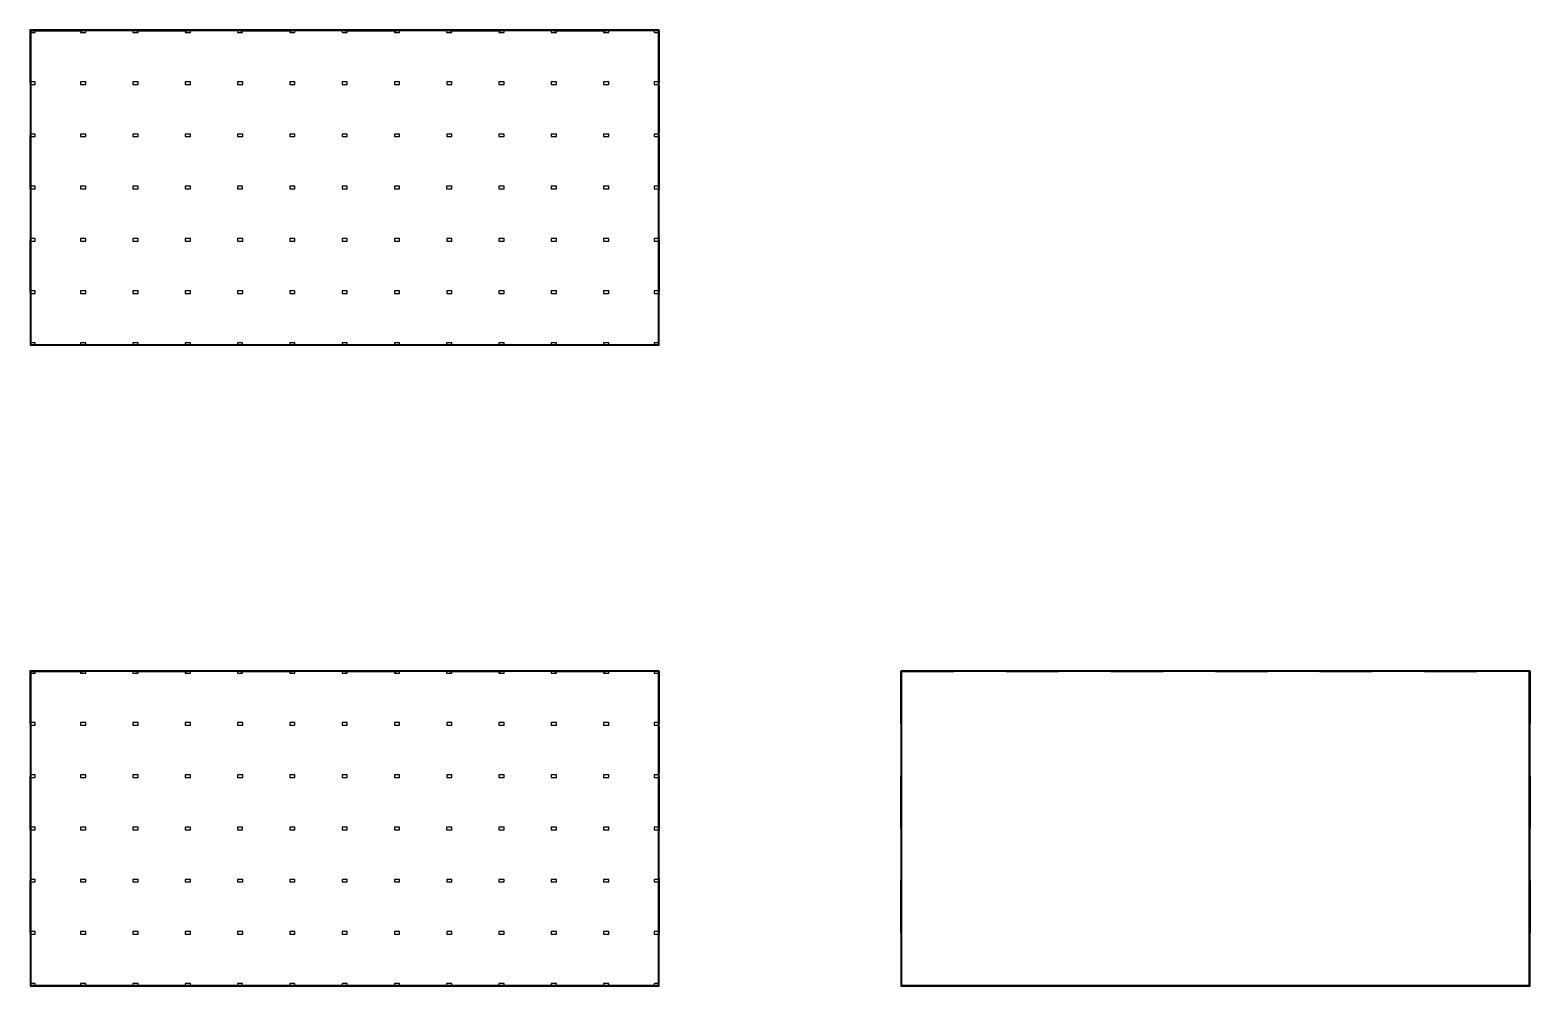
# Model space of a CAD drawing. Header units: millimetres. Extents: x 332 to 5606, y 276 to 1426.
# Drawn here: x 1751.8 to 2038.6, y 1009.8 to 1192.6 of the extents above; entities that cross this region are included whole.
import ezdxf

# ---------------------------------------------------------------- set-up
doc = ezdxf.new("R2010")
doc.units = ezdxf.units.MM

msp = doc.modelspace()

# ---------------------------------------------------------------- linework, layer by layer
for p, q in [((1752.8, 1192.635), (1751.8, 1192.635)), ((1751.8, 1192.635), (1751.8, 1192.135)), ((1751.8, 1192.135), (1752.8, 1192.135)), ((1872.107, 1192.635), (1751.807, 1192.635)), ((1751.807, 1192.635), (1751.807, 1132.335)), ((1751.807, 1182.485), (1751.807, 1192.485)), ((1751.807, 1192.485), (1751.957, 1192.485)), ((1751.957, 1191.935), (1751.807, 1191.935)), ((1751.807, 1191.935), (1751.882, 1191.935)), ((1751.957, 1191.935), (1751.807, 1191.935)), ((1751.882, 1191.935), (1751.882, 1182.935)), ((1751.957, 1192.485), (1751.957, 1192.635)), ((1871.957, 1192.485), (1751.957, 1192.485)), ((1751.957, 1192.485), (1751.957, 1132.485)), ((1751.957, 1192.485), (1761.957, 1192.485)), ((1751.957, 1192.135), (1751.957, 1191.935)), ((1752.8, 1192.135), (1752.8, 1192.635)), ((1762.457, 1192.635), (1761.457, 1192.635)), ((1761.457, 1192.635), (1761.457, 1192.135)), ((1761.457, 1192.135), (1762.457, 1192.135)), ((1761.957, 1192.485), (1761.957, 1192.635)), ((1761.957, 1192.635), (1771.957, 1192.635)), ((1762.457, 1192.135), (1762.457, 1192.635)), ((1772.457, 1192.635), (1771.457, 1192.635)), ((1771.457, 1192.635), (1771.457, 1192.135)), ((1771.457, 1192.135), (1772.457, 1192.135)), ((1771.957, 1192.635), (1771.957, 1192.485)), ((1771.957, 1192.485), (1781.957, 1192.485)), ((1772.457, 1192.135), (1772.457, 1192.635)), ((1782.457, 1192.635), (1781.457, 1192.635)), ((1781.457, 1192.635), (1781.457, 1192.135)), ((1781.457, 1192.135), (1782.457, 1192.135)), ((1781.957, 1192.485), (1781.957, 1192.635)), ((1781.957, 1192.635), (1791.957, 1192.635)), ((1782.457, 1192.135), (1782.457, 1192.635)), ((1792.457, 1192.635), (1791.457, 1192.635)), ((1791.457, 1192.635), (1791.457, 1192.135)), ((1791.457, 1192.135), (1792.457, 1192.135)), ((1791.957, 1192.635), (1791.957, 1192.485)), ((1791.957, 1192.485), (1801.957, 1192.485)), ((1792.457, 1192.135), (1792.457, 1192.635)), ((1802.457, 1192.635), (1801.457, 1192.635)), ((1801.457, 1192.635), (1801.457, 1192.135)), ((1801.457, 1192.135), (1802.457, 1192.135)), ((1801.957, 1192.485), (1801.957, 1192.635)), ((1801.957, 1192.635), (1811.957, 1192.635)), ((1802.457, 1192.135), (1802.457, 1192.635)), ((1812.457, 1192.635), (1811.457, 1192.635)), ((1811.457, 1192.635), (1811.457, 1192.135)), ((1811.457, 1192.135), (1812.457, 1192.135)), ((1811.957, 1192.635), (1811.957, 1192.485)), ((1811.957, 1192.485), (1821.957, 1192.485)), ((1812.457, 1192.135), (1812.457, 1192.635)), ((1822.457, 1192.635), (1821.457, 1192.635)), ((1821.457, 1192.635), (1821.457, 1192.135)), ((1821.457, 1192.135), (1822.457, 1192.135)), ((1821.957, 1192.485), (1821.957, 1192.635)), ((1821.957, 1192.635), (1831.957, 1192.635)), ((1822.457, 1192.135), (1822.457, 1192.635)), ((1832.457, 1192.635), (1831.457, 1192.635)), ((1831.457, 1192.635), (1831.457, 1192.135)), ((1831.457, 1192.135), (1832.457, 1192.135)), ((1831.957, 1192.635), (1831.957, 1192.485)), ((1831.957, 1192.485), (1841.957, 1192.485)), ((1832.457, 1192.135), (1832.457, 1192.635)), ((1842.457, 1192.635), (1841.457, 1192.635)), ((1841.457, 1192.635), (1841.457, 1192.135)), ((1841.457, 1192.135), (1842.457, 1192.135)), ((1841.957, 1192.485), (1841.957, 1192.635)), ((1841.957, 1192.635), (1851.957, 1192.635)), ((1842.457, 1192.135), (1842.457, 1192.635)), ((1852.457, 1192.635), (1851.457, 1192.635)), ((1851.457, 1192.635), (1851.457, 1192.135)), ((1851.457, 1192.135), (1852.457, 1192.135)), ((1851.957, 1192.635), (1851.957, 1192.485)), ((1851.957, 1192.485), (1861.957, 1192.485)), ((1852.457, 1192.135), (1852.457, 1192.635)), ((1862.457, 1192.635), (1861.457, 1192.635)), ((1861.457, 1192.635), (1861.457, 1192.135)), ((1861.457, 1192.135), (1862.457, 1192.135)), ((1861.957, 1192.485), (1861.957, 1192.635)), ((1861.957, 1192.635), (1871.957, 1192.635)), ((1862.457, 1192.135), (1862.457, 1192.635)), ((1872.11, 1192.635), (1871.11, 1192.635)), ((1871.11, 1192.635), (1871.11, 1192.135)), ((1871.11, 1192.135), (1872.11, 1192.135)), ((1871.957, 1192.635), (1871.957, 1192.485)), ((1871.957, 1132.485), (1871.957, 1192.485)), ((1871.957, 1192.485), (1872.107, 1192.485)), ((1871.957, 1192.135), (1872.032, 1192.135)), ((1872.107, 1191.935), (1871.957, 1191.935)), ((1871.957, 1191.935), (1871.957, 1182.935)), ((1872.032, 1191.935), (1872.032, 1182.935)), ((1872.107, 1132.335), (1872.107, 1192.635)), ((1872.107, 1192.485), (1872.107, 1182.485)), ((1872.107, 1182.485), (1872.107, 1192.485)), ((1872.107, 1192.485), (1872.107, 1182.485)), ((1872.107, 1192.135), (1872.107, 1191.935)), ((1872.11, 1192.135), (1872.11, 1192.635)), ((1751.807, 1182.935), (1751.957, 1182.935)), ((1752.807, 1182.735), (1751.807, 1182.735)), ((1751.807, 1182.735), (1751.807, 1182.235)), ((1751.957, 1182.485), (1751.807, 1182.485)), ((1751.807, 1182.235), (1752.807, 1182.235)), ((1751.807, 1181.985), (1751.957, 1181.985)), ((1751.882, 1181.985), (1751.882, 1172.985)), ((1751.957, 1172.485), (1751.957, 1182.485)), ((1752.807, 1182.235), (1752.807, 1182.735)), ((1762.464, 1182.735), (1761.464, 1182.735)), ((1761.464, 1182.735), (1761.464, 1182.235)), ((1761.464, 1182.235), (1762.464, 1182.235)), ((1762.464, 1182.235), (1762.464, 1182.735)), ((1772.464, 1182.735), (1771.464, 1182.735)), ((1771.464, 1182.735), (1771.464, 1182.235)), ((1771.464, 1182.235), (1772.464, 1182.235)), ((1772.464, 1182.235), (1772.464, 1182.735)), ((1782.464, 1182.735), (1781.464, 1182.735)), ((1781.464, 1182.735), (1781.464, 1182.235)), ((1781.464, 1182.235), (1782.464, 1182.235)), ((1782.464, 1182.235), (1782.464, 1182.735)), ((1792.464, 1182.735), (1791.464, 1182.735)), ((1791.464, 1182.735), (1791.464, 1182.235)), ((1791.464, 1182.235), (1792.464, 1182.235)), ((1792.464, 1182.235), (1792.464, 1182.735)), ((1802.464, 1182.735), (1801.464, 1182.735)), ((1801.464, 1182.735), (1801.464, 1182.235)), ((1801.464, 1182.235), (1802.464, 1182.235)), ((1802.464, 1182.235), (1802.464, 1182.735)), ((1812.464, 1182.735), (1811.464, 1182.735)), ((1811.464, 1182.735), (1811.464, 1182.235)), ((1811.464, 1182.235), (1812.464, 1182.235)), ((1812.464, 1182.235), (1812.464, 1182.735)), ((1822.464, 1182.735), (1821.464, 1182.735)), ((1821.464, 1182.735), (1821.464, 1182.235)), ((1821.464, 1182.235), (1822.464, 1182.235)), ((1822.464, 1182.235), (1822.464, 1182.735)), ((1832.464, 1182.735), (1831.464, 1182.735)), ((1831.464, 1182.735), (1831.464, 1182.235)), ((1831.464, 1182.235), (1832.464, 1182.235)), ((1832.464, 1182.235), (1832.464, 1182.735)), ((1842.464, 1182.735), (1841.464, 1182.735)), ((1841.464, 1182.735), (1841.464, 1182.235)), ((1841.464, 1182.235), (1842.464, 1182.235)), ((1842.464, 1182.235), (1842.464, 1182.735)), ((1852.464, 1182.735), (1851.464, 1182.735)), ((1851.464, 1182.735), (1851.464, 1182.235)), ((1851.464, 1182.235), (1852.464, 1182.235)), ((1852.464, 1182.235), (1852.464, 1182.735)), ((1862.464, 1182.735), (1861.464, 1182.735)), ((1861.464, 1182.735), (1861.464, 1182.235)), ((1861.464, 1182.235), (1862.464, 1182.235)), ((1862.464, 1182.235), (1862.464, 1182.735)), ((1872.117, 1182.735), (1871.117, 1182.735)), ((1871.117, 1182.735), (1871.117, 1182.235)), ((1871.117, 1182.235), (1872.117, 1182.235)), ((1871.957, 1182.935), (1872.107, 1182.935)), ((1872.107, 1182.485), (1871.957, 1182.485)), ((1871.957, 1182.485), (1871.957, 1172.485)), ((1871.957, 1182.235), (1871.957, 1181.985)), ((1871.957, 1181.985), (1872.107, 1181.985)), ((1872.032, 1182.735), (1872.032, 1182.235)), ((1872.032, 1181.985), (1872.032, 1172.985)), ((1872.107, 1181.985), (1872.107, 1172.985)), ((1872.117, 1182.235), (1872.117, 1182.735)), ((1751.957, 1172.985), (1751.807, 1172.985)), ((1872.107, 1172.985), (1871.957, 1172.985)), ((1871.957, 1172.985), (1871.957, 1172.735)), ((1752.807, 1172.735), (1751.807, 1172.735)), ((1751.807, 1172.735), (1751.807, 1172.235)), ((1751.807, 1162.485), (1751.807, 1172.485)), ((1751.807, 1172.485), (1751.957, 1172.485)), ((1751.807, 1172.235), (1752.807, 1172.235)), ((1751.807, 1171.985), (1751.957, 1171.985)), ((1751.882, 1171.985), (1751.882, 1162.985)), ((1752.807, 1172.235), (1752.807, 1172.735)), ((1762.464, 1172.735), (1761.464, 1172.735)), ((1761.464, 1172.735), (1761.464, 1172.235)), ((1761.464, 1172.235), (1762.464, 1172.235)), ((1762.464, 1172.235), (1762.464, 1172.735)), ((1772.464, 1172.735), (1771.464, 1172.735)), ((1771.464, 1172.735), (1771.464, 1172.235)), ((1771.464, 1172.235), (1772.464, 1172.235)), ((1772.464, 1172.235), (1772.464, 1172.735)), ((1782.464, 1172.735), (1781.464, 1172.735)), ((1781.464, 1172.735), (1781.464, 1172.235)), ((1781.464, 1172.235), (1782.464, 1172.235)), ((1782.464, 1172.235), (1782.464, 1172.735)), ((1792.464, 1172.735), (1791.464, 1172.735)), ((1791.464, 1172.735), (1791.464, 1172.235)), ((1791.464, 1172.235), (1792.464, 1172.235)), ((1792.464, 1172.235), (1792.464, 1172.735)), ((1802.464, 1172.735), (1801.464, 1172.735)), ((1801.464, 1172.735), (1801.464, 1172.235)), ((1801.464, 1172.235), (1802.464, 1172.235)), ((1802.464, 1172.235), (1802.464, 1172.735)), ((1812.464, 1172.735), (1811.464, 1172.735)), ((1811.464, 1172.735), (1811.464, 1172.235)), ((1811.464, 1172.235), (1812.464, 1172.235)), ((1812.464, 1172.235), (1812.464, 1172.735)), ((1822.464, 1172.735), (1821.464, 1172.735)), ((1821.464, 1172.735), (1821.464, 1172.235)), ((1821.464, 1172.235), (1822.464, 1172.235)), ((1822.464, 1172.235), (1822.464, 1172.735)), ((1832.464, 1172.735), (1831.464, 1172.735)), ((1831.464, 1172.735), (1831.464, 1172.235)), ((1831.464, 1172.235), (1832.464, 1172.235)), ((1832.464, 1172.235), (1832.464, 1172.735)), ((1842.464, 1172.735), (1841.464, 1172.735)), ((1841.464, 1172.735), (1841.464, 1172.235)), ((1841.464, 1172.235), (1842.464, 1172.235)), ((1842.464, 1172.235), (1842.464, 1172.735)), ((1852.464, 1172.735), (1851.464, 1172.735)), ((1851.464, 1172.735), (1851.464, 1172.235)), ((1851.464, 1172.235), (1852.464, 1172.235)), ((1852.464, 1172.235), (1852.464, 1172.735)), ((1862.464, 1172.735), (1861.464, 1172.735)), ((1861.464, 1172.735), (1861.464, 1172.235)), ((1861.464, 1172.235), (1862.464, 1172.235)), ((1862.464, 1172.235), (1862.464, 1172.735)), ((1872.117, 1172.735), (1871.117, 1172.735)), ((1871.117, 1172.735), (1871.117, 1172.235)), ((1871.117, 1172.235), (1872.117, 1172.235)), ((1871.957, 1172.485), (1872.107, 1172.485)), ((1871.957, 1172.235), (1871.957, 1171.985)), ((1871.957, 1171.985), (1872.107, 1171.985)), ((1872.032, 1172.735), (1872.032, 1172.235)), ((1872.032, 1171.985), (1872.032, 1162.985)), ((1872.107, 1172.485), (1872.107, 1162.485)), ((1872.107, 1171.985), (1872.107, 1162.985)), ((1872.117, 1172.235), (1872.117, 1172.735)), ((1752.8, 1162.735), (1751.8, 1162.735)), ((1751.8, 1162.735), (1751.8, 1162.235)), ((1751.8, 1162.235), (1752.8, 1162.235)), ((1751.957, 1162.985), (1751.807, 1162.985)), ((1751.957, 1162.485), (1751.807, 1162.485)), ((1751.957, 1161.985), (1751.807, 1161.985)), ((1751.882, 1161.985), (1751.882, 1152.985)), ((1751.957, 1152.485), (1751.957, 1162.485)), ((1752.8, 1162.235), (1752.8, 1162.735)), ((1762.457, 1162.735), (1761.457, 1162.735)), ((1761.457, 1162.735), (1761.457, 1162.235)), ((1761.457, 1162.235), (1762.457, 1162.235)), ((1762.457, 1162.235), (1762.457, 1162.735)), ((1772.457, 1162.735), (1771.457, 1162.735)), ((1771.457, 1162.735), (1771.457, 1162.235)), ((1771.457, 1162.235), (1772.457, 1162.235)), ((1772.457, 1162.235), (1772.457, 1162.735)), ((1782.457, 1162.735), (1781.457, 1162.735)), ((1781.457, 1162.735), (1781.457, 1162.235)), ((1781.457, 1162.235), (1782.457, 1162.235)), ((1782.457, 1162.235), (1782.457, 1162.735)), ((1792.457, 1162.735), (1791.457, 1162.735)), ((1791.457, 1162.735), (1791.457, 1162.235)), ((1791.457, 1162.235), (1792.457, 1162.235)), ((1792.457, 1162.235), (1792.457, 1162.735)), ((1802.457, 1162.735), (1801.457, 1162.735)), ((1801.457, 1162.735), (1801.457, 1162.235)), ((1801.457, 1162.235), (1802.457, 1162.235)), ((1802.457, 1162.235), (1802.457, 1162.735)), ((1812.457, 1162.735), (1811.457, 1162.735)), ((1811.457, 1162.735), (1811.457, 1162.235)), ((1811.457, 1162.235), (1812.457, 1162.235)), ((1812.457, 1162.235), (1812.457, 1162.735)), ((1822.457, 1162.735), (1821.457, 1162.735)), ((1821.457, 1162.735), (1821.457, 1162.235)), ((1821.457, 1162.235), (1822.457, 1162.235)), ((1822.457, 1162.235), (1822.457, 1162.735)), ((1832.457, 1162.735), (1831.457, 1162.735)), ((1831.457, 1162.735), (1831.457, 1162.235)), ((1831.457, 1162.235), (1832.457, 1162.235)), ((1832.457, 1162.235), (1832.457, 1162.735)), ((1842.457, 1162.735), (1841.457, 1162.735)), ((1841.457, 1162.735), (1841.457, 1162.235)), ((1841.457, 1162.235), (1842.457, 1162.235)), ((1842.457, 1162.235), (1842.457, 1162.735)), ((1852.457, 1162.735), (1851.457, 1162.735)), ((1851.457, 1162.735), (1851.457, 1162.235)), ((1851.457, 1162.235), (1852.457, 1162.235)), ((1852.457, 1162.235), (1852.457, 1162.735)), ((1862.457, 1162.735), (1861.457, 1162.735)), ((1861.457, 1162.735), (1861.457, 1162.235)), ((1861.457, 1162.235), (1862.457, 1162.235)), ((1862.457, 1162.235), (1862.457, 1162.735)), ((1872.11, 1162.735), (1871.11, 1162.735)), ((1871.11, 1162.735), (1871.11, 1162.235)), ((1871.11, 1162.235), (1872.11, 1162.235)), ((1872.107, 1162.985), (1871.957, 1162.985)), ((1871.957, 1162.985), (1871.957, 1162.735)), ((1872.107, 1162.485), (1871.957, 1162.485)), ((1871.957, 1162.485), (1871.957, 1152.485)), ((1872.107, 1161.985), (1871.957, 1161.985)), ((1871.957, 1161.985), (1871.957, 1152.985)), ((1872.032, 1162.735), (1872.032, 1162.235)), ((1872.032, 1161.985), (1872.032, 1152.985)), ((1872.107, 1162.235), (1872.107, 1161.985)), ((1872.11, 1162.235), (1872.11, 1162.735)), ((1751.807, 1152.985), (1751.957, 1152.985)), ((1871.957, 1152.985), (1872.107, 1152.985)), ((1872.107, 1152.985), (1872.107, 1152.735)), ((1752.807, 1152.735), (1751.807, 1152.735)), ((1751.807, 1152.735), (1751.807, 1152.235)), ((1751.807, 1142.485), (1751.807, 1152.485)), ((1751.807, 1152.485), (1751.957, 1152.485)), ((1751.807, 1152.235), (1752.807, 1152.235)), ((1751.807, 1151.985), (1751.957, 1151.985)), ((1751.882, 1151.985), (1751.882, 1142.985)), ((1752.807, 1152.235), (1752.807, 1152.735)), ((1762.464, 1152.735), (1761.464, 1152.735)), ((1761.464, 1152.735), (1761.464, 1152.235)), ((1761.464, 1152.235), (1762.464, 1152.235)), ((1762.464, 1152.235), (1762.464, 1152.735)), ((1772.464, 1152.735), (1771.464, 1152.735)), ((1771.464, 1152.735), (1771.464, 1152.235)), ((1771.464, 1152.235), (1772.464, 1152.235)), ((1772.464, 1152.235), (1772.464, 1152.735)), ((1782.464, 1152.735), (1781.464, 1152.735)), ((1781.464, 1152.735), (1781.464, 1152.235)), ((1781.464, 1152.235), (1782.464, 1152.235)), ((1782.464, 1152.235), (1782.464, 1152.735)), ((1792.464, 1152.735), (1791.464, 1152.735)), ((1791.464, 1152.735), (1791.464, 1152.235)), ((1791.464, 1152.235), (1792.464, 1152.235)), ((1792.464, 1152.235), (1792.464, 1152.735)), ((1802.464, 1152.735), (1801.464, 1152.735)), ((1801.464, 1152.735), (1801.464, 1152.235)), ((1801.464, 1152.235), (1802.464, 1152.235)), ((1802.464, 1152.235), (1802.464, 1152.735)), ((1812.464, 1152.735), (1811.464, 1152.735)), ((1811.464, 1152.735), (1811.464, 1152.235)), ((1811.464, 1152.235), (1812.464, 1152.235)), ((1812.464, 1152.235), (1812.464, 1152.735)), ((1822.464, 1152.735), (1821.464, 1152.735)), ((1821.464, 1152.735), (1821.464, 1152.235)), ((1821.464, 1152.235), (1822.464, 1152.235)), ((1822.464, 1152.235), (1822.464, 1152.735)), ((1832.464, 1152.735), (1831.464, 1152.735)), ((1831.464, 1152.735), (1831.464, 1152.235)), ((1831.464, 1152.235), (1832.464, 1152.235)), ((1832.464, 1152.235), (1832.464, 1152.735)), ((1842.464, 1152.735), (1841.464, 1152.735)), ((1841.464, 1152.735), (1841.464, 1152.235)), ((1841.464, 1152.235), (1842.464, 1152.235)), ((1842.464, 1152.235), (1842.464, 1152.735)), ((1852.464, 1152.735), (1851.464, 1152.735)), ((1851.464, 1152.735), (1851.464, 1152.235)), ((1851.464, 1152.235), (1852.464, 1152.235)), ((1852.464, 1152.235), (1852.464, 1152.735)), ((1862.464, 1152.735), (1861.464, 1152.735)), ((1861.464, 1152.735), (1861.464, 1152.235)), ((1861.464, 1152.235), (1862.464, 1152.235)), ((1862.464, 1152.235), (1862.464, 1152.735)), ((1872.117, 1152.735), (1871.117, 1152.735)), ((1871.117, 1152.735), (1871.117, 1152.235)), ((1871.117, 1152.235), (1872.117, 1152.235)), ((1871.957, 1152.485), (1872.107, 1152.485)), ((1871.957, 1152.235), (1871.957, 1151.985)), ((1871.957, 1151.985), (1872.107, 1151.985)), ((1872.032, 1152.735), (1872.032, 1152.235)), ((1872.032, 1151.985), (1872.032, 1142.985)), ((1872.107, 1152.735), (1872.107, 1152.735)), ((1872.107, 1152.485), (1872.107, 1142.485)), ((1872.107, 1151.985), (1872.107, 1142.985)), ((1872.117, 1152.235), (1872.117, 1152.735)), ((1751.957, 1142.985), (1751.807, 1142.985)), ((1752.807, 1142.735), (1751.807, 1142.735)), ((1751.807, 1142.735), (1751.807, 1142.235)), ((1751.957, 1142.485), (1751.807, 1142.485)), ((1751.807, 1142.235), (1752.807, 1142.235)), ((1751.957, 1142.035), (1751.807, 1142.035)), ((1751.882, 1142.035), (1751.882, 1133.035)), ((1751.957, 1132.485), (1751.957, 1142.485)), ((1752.807, 1142.235), (1752.807, 1142.735)), ((1762.464, 1142.735), (1761.464, 1142.735)), ((1761.464, 1142.735), (1761.464, 1142.235)), ((1761.464, 1142.235), (1762.464, 1142.235)), ((1762.464, 1142.235), (1762.464, 1142.735)), ((1772.464, 1142.735), (1771.464, 1142.735)), ((1771.464, 1142.735), (1771.464, 1142.235)), ((1771.464, 1142.235), (1772.464, 1142.235)), ((1772.464, 1142.235), (1772.464, 1142.735)), ((1782.464, 1142.735), (1781.464, 1142.735)), ((1781.464, 1142.735), (1781.464, 1142.235)), ((1781.464, 1142.235), (1782.464, 1142.235)), ((1782.464, 1142.235), (1782.464, 1142.735)), ((1792.464, 1142.735), (1791.464, 1142.735)), ((1791.464, 1142.735), (1791.464, 1142.235)), ((1791.464, 1142.235), (1792.464, 1142.235)), ((1792.464, 1142.235), (1792.464, 1142.735)), ((1802.464, 1142.735), (1801.464, 1142.735)), ((1801.464, 1142.735), (1801.464, 1142.235)), ((1801.464, 1142.235), (1802.464, 1142.235)), ((1802.464, 1142.235), (1802.464, 1142.735)), ((1812.464, 1142.735), (1811.464, 1142.735)), ((1811.464, 1142.735), (1811.464, 1142.235)), ((1811.464, 1142.235), (1812.464, 1142.235)), ((1812.464, 1142.235), (1812.464, 1142.735)), ((1822.464, 1142.735), (1821.464, 1142.735)), ((1821.464, 1142.735), (1821.464, 1142.235)), ((1821.464, 1142.235), (1822.464, 1142.235)), ((1822.464, 1142.235), (1822.464, 1142.735)), ((1832.464, 1142.735), (1831.464, 1142.735)), ((1831.464, 1142.735), (1831.464, 1142.235)), ((1831.464, 1142.235), (1832.464, 1142.235)), ((1832.464, 1142.235), (1832.464, 1142.735)), ((1842.464, 1142.735), (1841.464, 1142.735)), ((1841.464, 1142.735), (1841.464, 1142.235)), ((1841.464, 1142.235), (1842.464, 1142.235)), ((1842.464, 1142.235), (1842.464, 1142.735)), ((1852.464, 1142.735), (1851.464, 1142.735)), ((1851.464, 1142.735), (1851.464, 1142.235)), ((1851.464, 1142.235), (1852.464, 1142.235)), ((1852.464, 1142.235), (1852.464, 1142.735)), ((1862.464, 1142.735), (1861.464, 1142.735)), ((1861.464, 1142.735), (1861.464, 1142.235)), ((1861.464, 1142.235), (1862.464, 1142.235)), ((1862.464, 1142.235), (1862.464, 1142.735)), ((1872.117, 1142.735), (1871.117, 1142.735)), ((1871.117, 1142.735), (1871.117, 1142.235)), ((1871.117, 1142.235), (1872.117, 1142.235)), ((1872.107, 1142.985), (1871.957, 1142.985)), ((1871.957, 1142.985), (1871.957, 1142.735)), ((1872.107, 1142.485), (1871.957, 1142.485)), ((1871.957, 1142.485), (1871.957, 1132.485)), ((1872.107, 1142.035), (1871.957, 1142.035)), ((1871.957, 1142.035), (1871.957, 1133.035)), ((1872.032, 1142.735), (1872.032, 1142.235)), ((1872.032, 1142.035), (1872.032, 1133.035)), ((1872.107, 1142.235), (1872.107, 1142.035)), ((1872.107, 1132.935), (1872.107, 1141.985)), ((1872.117, 1142.235), (1872.117, 1142.735)), ((1751.807, 1133.035), (1751.957, 1133.035)), ((1752.807, 1132.835), (1751.807, 1132.835)), ((1751.807, 1132.835), (1751.807, 1132.335)), ((1752.807, 1132.335), (1752.807, 1132.835)), ((1762.457, 1132.835), (1761.457, 1132.835)), ((1761.457, 1132.835), (1761.457, 1132.335)), ((1762.457, 1132.335), (1762.457, 1132.835)), ((1772.457, 1132.835), (1771.457, 1132.835)), ((1771.457, 1132.835), (1771.457, 1132.335)), ((1772.457, 1132.335), (1772.457, 1132.835)), ((1782.457, 1132.835), (1781.457, 1132.835)), ((1781.457, 1132.835), (1781.457, 1132.335)), ((1782.457, 1132.335), (1782.457, 1132.835)), ((1792.457, 1132.835), (1791.457, 1132.835)), ((1791.457, 1132.835), (1791.457, 1132.335)), ((1792.457, 1132.335), (1792.457, 1132.835)), ((1802.457, 1132.835), (1801.457, 1132.835)), ((1801.457, 1132.835), (1801.457, 1132.335)), ((1802.457, 1132.335), (1802.457, 1132.835)), ((1812.457, 1132.835), (1811.457, 1132.835)), ((1811.457, 1132.835), (1811.457, 1132.335)), ((1812.457, 1132.335), (1812.457, 1132.835)), ((1822.457, 1132.835), (1821.457, 1132.835)), ((1821.457, 1132.835), (1821.457, 1132.335)), ((1822.457, 1132.335), (1822.457, 1132.835)), ((1832.457, 1132.835), (1831.457, 1132.835)), ((1831.457, 1132.835), (1831.457, 1132.335)), ((1832.457, 1132.335), (1832.457, 1132.835)), ((1842.457, 1132.835), (1841.457, 1132.835)), ((1841.457, 1132.835), (1841.457, 1132.335)), ((1842.457, 1132.335), (1842.457, 1132.835)), ((1852.457, 1132.835), (1851.457, 1132.835)), ((1851.457, 1132.835), (1851.457, 1132.335)), ((1852.457, 1132.335), (1852.457, 1132.835)), ((1862.457, 1132.835), (1861.457, 1132.835)), ((1861.457, 1132.835), (1861.457, 1132.335)), ((1862.457, 1132.335), (1862.457, 1132.835)), ((1872.11, 1132.835), (1871.11, 1132.835)), ((1871.11, 1132.835), (1871.11, 1132.335)), ((1871.957, 1133.035), (1872.107, 1133.035)), ((1871.957, 1132.835), (1871.957, 1132.935)), ((1872.032, 1132.835), (1871.957, 1132.835)), ((1872.11, 1132.335), (1872.11, 1132.835)), ((1751.957, 1132.485), (1751.807, 1132.485)), ((1751.807, 1132.335), (1872.107, 1132.335)), ((1751.807, 1132.335), (1752.807, 1132.335)), ((1751.957, 1132.485), (1871.957, 1132.485)), ((1751.957, 1132.485), (1761.957, 1132.485)), ((1751.957, 1132.485), (1751.957, 1132.335)), ((1751.957, 1132.335), (1751.957, 1132.485)), ((1761.457, 1132.335), (1762.457, 1132.335)), ((1761.957, 1132.485), (1761.957, 1132.485)), ((1761.957, 1132.485), (1761.957, 1132.335)), ((1761.957, 1132.335), (1771.957, 1132.335)), ((1771.457, 1132.335), (1772.457, 1132.335)), ((1771.957, 1132.335), (1771.957, 1132.485)), ((1771.957, 1132.485), (1781.957, 1132.485)), ((1781.457, 1132.335), (1782.457, 1132.335)), ((1781.957, 1132.485), (1781.957, 1132.335)), ((1781.957, 1132.335), (1791.957, 1132.335)), ((1791.457, 1132.335), (1792.457, 1132.335)), ((1791.957, 1132.335), (1791.957, 1132.485)), ((1791.957, 1132.485), (1801.957, 1132.485)), ((1801.457, 1132.335), (1802.457, 1132.335)), ((1801.957, 1132.485), (1801.957, 1132.335)), ((1801.957, 1132.335), (1811.957, 1132.335)), ((1811.457, 1132.335), (1812.457, 1132.335)), ((1811.957, 1132.335), (1811.957, 1132.485)), ((1811.957, 1132.485), (1821.957, 1132.485)), ((1821.457, 1132.335), (1822.457, 1132.335)), ((1821.957, 1132.485), (1821.957, 1132.335)), ((1821.957, 1132.335), (1831.957, 1132.335)), ((1831.457, 1132.335), (1832.457, 1132.335)), ((1831.957, 1132.335), (1831.957, 1132.485)), ((1831.957, 1132.485), (1841.957, 1132.485)), ((1841.457, 1132.335), (1842.457, 1132.335)), ((1841.957, 1132.485), (1841.957, 1132.335)), ((1841.957, 1132.335), (1851.957, 1132.335)), ((1851.457, 1132.335), (1852.457, 1132.335)), ((1851.957, 1132.335), (1851.957, 1132.485)), ((1851.957, 1132.485), (1861.957, 1132.485)), ((1861.457, 1132.335), (1862.457, 1132.335)), ((1861.957, 1132.485), (1861.957, 1132.335)), ((1861.957, 1132.335), (1871.957, 1132.335)), ((1871.11, 1132.335), (1872.11, 1132.335)), ((1871.957, 1132.335), (1871.957, 1132.485)), ((1871.957, 1132.485), (1872.107, 1132.485)), ((1752.8, 1070.098), (1751.8, 1070.098)), ((1751.8, 1070.098), (1751.8, 1069.598)), ((1872.107, 1070.098), (1751.807, 1070.098)), ((1751.807, 1070.098), (1751.807, 1009.798)), ((1751.807, 1059.948), (1751.807, 1069.948)), ((1751.807, 1069.948), (1751.957, 1069.948)), ((1751.957, 1069.948), (1751.957, 1070.098)), ((1871.957, 1069.948), (1751.957, 1069.948)), ((1751.957, 1069.948), (1751.957, 1009.948)), ((1751.957, 1069.948), (1761.957, 1069.948)), ((1752.8, 1069.598), (1752.8, 1070.098)), ((1762.457, 1070.098), (1761.457, 1070.098)), ((1761.457, 1070.098), (1761.457, 1069.598)), ((1761.957, 1069.948), (1761.957, 1070.098)), ((1761.957, 1070.098), (1771.957, 1070.098)), ((1762.457, 1069.598), (1762.457, 1070.098)), ((1772.457, 1070.098), (1771.457, 1070.098)), ((1771.457, 1070.098), (1771.457, 1069.598)), ((1771.957, 1070.098), (1771.957, 1069.948)), ((1771.957, 1069.948), (1781.957, 1069.948)), ((1772.457, 1069.598), (1772.457, 1070.098)), ((1782.457, 1070.098), (1781.457, 1070.098)), ((1781.457, 1070.098), (1781.457, 1069.598)), ((1781.957, 1069.948), (1781.957, 1070.098)), ((1781.957, 1070.098), (1791.957, 1070.098)), ((1782.457, 1069.598), (1782.457, 1070.098)), ((1792.457, 1070.098), (1791.457, 1070.098)), ((1791.457, 1070.098), (1791.457, 1069.598)), ((1791.957, 1070.098), (1791.957, 1069.948)), ((1791.957, 1069.948), (1801.957, 1069.948)), ((1792.457, 1069.598), (1792.457, 1070.098)), ((1802.457, 1070.098), (1801.457, 1070.098)), ((1801.457, 1070.098), (1801.457, 1069.598)), ((1801.957, 1069.948), (1801.957, 1070.098)), ((1801.957, 1070.098), (1811.957, 1070.098)), ((1802.457, 1069.598), (1802.457, 1070.098)), ((1812.457, 1070.098), (1811.457, 1070.098)), ((1811.457, 1070.098), (1811.457, 1069.598)), ((1811.957, 1070.098), (1811.957, 1069.948)), ((1811.957, 1069.948), (1821.957, 1069.948)), ((1812.457, 1069.598), (1812.457, 1070.098)), ((1822.457, 1070.098), (1821.457, 1070.098)), ((1821.457, 1070.098), (1821.457, 1069.598)), ((1821.957, 1069.948), (1821.957, 1070.098)), ((1821.957, 1070.098), (1831.957, 1070.098)), ((1822.457, 1069.598), (1822.457, 1070.098)), ((1832.457, 1070.098), (1831.457, 1070.098)), ((1831.457, 1070.098), (1831.457, 1069.598)), ((1831.957, 1070.098), (1831.957, 1069.948)), ((1831.957, 1069.948), (1841.957, 1069.948)), ((1832.457, 1069.598), (1832.457, 1070.098)), ((1842.457, 1070.098), (1841.457, 1070.098)), ((1841.457, 1070.098), (1841.457, 1069.598)), ((1841.957, 1069.948), (1841.957, 1070.098)), ((1841.957, 1070.098), (1851.957, 1070.098)), ((1842.457, 1069.598), (1842.457, 1070.098)), ((1852.457, 1070.098), (1851.457, 1070.098)), ((1851.457, 1070.098), (1851.457, 1069.598)), ((1851.957, 1070.098), (1851.957, 1069.948)), ((1851.957, 1069.948), (1861.957, 1069.948)), ((1852.457, 1069.598), (1852.457, 1070.098)), ((1862.457, 1070.098), (1861.457, 1070.098)), ((1861.457, 1070.098), (1861.457, 1069.598)), ((1861.957, 1069.948), (1861.957, 1070.098)), ((1861.957, 1070.098), (1871.957, 1070.098)), ((1862.457, 1069.598), (1862.457, 1070.098)), ((1872.11, 1070.098), (1871.11, 1070.098)), ((1871.11, 1070.098), (1871.11, 1069.598)), ((1871.957, 1070.098), (1871.957, 1069.948)), ((1871.957, 1009.948), (1871.957, 1069.948)), ((1871.957, 1069.948), (1872.107, 1069.948)), ((1872.107, 1009.798), (1872.107, 1070.098)), ((1872.107, 1069.948), (1872.107, 1059.948)), ((1872.107, 1059.948), (1872.107, 1069.948)), ((1872.107, 1069.948), (1872.107, 1059.948)), ((1872.11, 1069.598), (1872.11, 1070.098)), ((2038.577, 1070.098), (1918.277, 1070.098)), ((1918.277, 1070.098), (1918.277, 1009.798)), ((1918.277, 1059.948), (1918.277, 1069.948)), ((1918.277, 1069.948), (1918.427, 1069.948)), ((1918.427, 1069.948), (1918.427, 1070.098)), ((2038.427, 1069.948), (1918.427, 1069.948)), ((1918.427, 1069.948), (1918.427, 1009.948)), ((1918.427, 1069.948), (1928.427, 1069.948)), ((1928.427, 1069.948), (1928.427, 1070.098)), ((1928.427, 1070.098), (1938.427, 1070.098)), ((1938.427, 1070.098), (1938.427, 1069.948)), ((1938.427, 1069.948), (1948.427, 1069.948)), ((1948.427, 1069.948), (1948.427, 1070.098)), ((1948.427, 1070.098), (1958.427, 1070.098)), ((1958.427, 1070.098), (1958.427, 1069.948)), ((1958.427, 1069.948), (1968.427, 1069.948)), ((1968.427, 1069.948), (1968.427, 1070.098)), ((1968.427, 1070.098), (1978.427, 1070.098)), ((1978.427, 1070.098), (1978.427, 1069.948)), ((1978.427, 1069.948), (1988.427, 1069.948)), ((1988.427, 1069.948), (1988.427, 1070.098)), ((1988.427, 1070.098), (1998.427, 1070.098)), ((1998.427, 1070.098), (1998.427, 1069.948)), ((1998.427, 1069.948), (2008.427, 1069.948)), ((2008.427, 1069.948), (2008.427, 1070.098)), ((2008.427, 1070.098), (2018.427, 1070.098)), ((2018.427, 1070.098), (2018.427, 1069.948)), ((2018.427, 1069.948), (2028.427, 1069.948)), ((2028.427, 1069.948), (2028.427, 1070.098)), ((2028.427, 1070.098), (2038.427, 1070.098)), ((2038.427, 1070.098), (2038.427, 1069.948)), ((2038.427, 1009.948), (2038.427, 1069.948)), ((2038.427, 1069.948), (2038.577, 1069.948)), ((2038.577, 1009.798), (2038.577, 1070.098)), ((2038.577, 1069.948), (2038.577, 1059.948)), ((2038.577, 1059.948), (2038.577, 1069.948)), ((2038.577, 1069.948), (2038.577, 1059.948)), ((1751.8, 1069.598), (1752.8, 1069.598)), ((1751.957, 1069.398), (1751.807, 1069.398)), ((1751.807, 1069.398), (1751.882, 1069.398)), ((1751.957, 1069.398), (1751.807, 1069.398)), ((1751.882, 1069.398), (1751.882, 1060.398)), ((1751.957, 1069.598), (1751.957, 1069.398)), ((1761.457, 1069.598), (1762.457, 1069.598)), ((1771.457, 1069.598), (1772.457, 1069.598)), ((1781.457, 1069.598), (1782.457, 1069.598)), ((1791.457, 1069.598), (1792.457, 1069.598)), ((1801.457, 1069.598), (1802.457, 1069.598)), ((1811.457, 1069.598), (1812.457, 1069.598)), ((1821.457, 1069.598), (1822.457, 1069.598)), ((1831.457, 1069.598), (1832.457, 1069.598)), ((1841.457, 1069.598), (1842.457, 1069.598)), ((1851.457, 1069.598), (1852.457, 1069.598)), ((1861.457, 1069.598), (1862.457, 1069.598)), ((1871.11, 1069.598), (1872.11, 1069.598)), ((1871.957, 1069.598), (1872.032, 1069.598)), ((1872.107, 1069.398), (1871.957, 1069.398)), ((1871.957, 1069.398), (1871.957, 1060.398)), ((1872.032, 1069.398), (1872.032, 1060.398)), ((1872.107, 1069.598), (1872.107, 1069.398)), ((1751.807, 1060.398), (1751.957, 1060.398)), ((1752.807, 1060.198), (1751.807, 1060.198)), ((1751.807, 1060.198), (1751.807, 1059.698)), ((1751.957, 1059.948), (1751.807, 1059.948)), ((1751.807, 1059.698), (1752.807, 1059.698)), ((1751.807, 1059.448), (1751.957, 1059.448)), ((1751.882, 1059.448), (1751.882, 1050.448)), ((1751.957, 1049.948), (1751.957, 1059.948)), ((1752.807, 1059.698), (1752.807, 1060.198)), ((1762.464, 1060.198), (1761.464, 1060.198)), ((1761.464, 1060.198), (1761.464, 1059.698)), ((1761.464, 1059.698), (1762.464, 1059.698)), ((1762.464, 1059.698), (1762.464, 1060.198)), ((1772.464, 1060.198), (1771.464, 1060.198)), ((1771.464, 1060.198), (1771.464, 1059.698)), ((1771.464, 1059.698), (1772.464, 1059.698)), ((1772.464, 1059.698), (1772.464, 1060.198)), ((1782.464, 1060.198), (1781.464, 1060.198)), ((1781.464, 1060.198), (1781.464, 1059.698)), ((1781.464, 1059.698), (1782.464, 1059.698)), ((1782.464, 1059.698), (1782.464, 1060.198)), ((1792.464, 1060.198), (1791.464, 1060.198)), ((1791.464, 1060.198), (1791.464, 1059.698)), ((1791.464, 1059.698), (1792.464, 1059.698)), ((1792.464, 1059.698), (1792.464, 1060.198)), ((1802.464, 1060.198), (1801.464, 1060.198)), ((1801.464, 1060.198), (1801.464, 1059.698)), ((1801.464, 1059.698), (1802.464, 1059.698)), ((1802.464, 1059.698), (1802.464, 1060.198)), ((1812.464, 1060.198), (1811.464, 1060.198)), ((1811.464, 1060.198), (1811.464, 1059.698)), ((1811.464, 1059.698), (1812.464, 1059.698)), ((1812.464, 1059.698), (1812.464, 1060.198)), ((1822.464, 1060.198), (1821.464, 1060.198)), ((1821.464, 1060.198), (1821.464, 1059.698)), ((1821.464, 1059.698), (1822.464, 1059.698)), ((1822.464, 1059.698), (1822.464, 1060.198)), ((1832.464, 1060.198), (1831.464, 1060.198)), ((1831.464, 1060.198), (1831.464, 1059.698)), ((1831.464, 1059.698), (1832.464, 1059.698)), ((1832.464, 1059.698), (1832.464, 1060.198)), ((1842.464, 1060.198), (1841.464, 1060.198)), ((1841.464, 1060.198), (1841.464, 1059.698)), ((1841.464, 1059.698), (1842.464, 1059.698)), ((1842.464, 1059.698), (1842.464, 1060.198)), ((1852.464, 1060.198), (1851.464, 1060.198)), ((1851.464, 1060.198), (1851.464, 1059.698)), ((1851.464, 1059.698), (1852.464, 1059.698)), ((1852.464, 1059.698), (1852.464, 1060.198)), ((1862.464, 1060.198), (1861.464, 1060.198)), ((1861.464, 1060.198), (1861.464, 1059.698)), ((1861.464, 1059.698), (1862.464, 1059.698)), ((1862.464, 1059.698), (1862.464, 1060.198)), ((1872.117, 1060.198), (1871.117, 1060.198)), ((1871.117, 1060.198), (1871.117, 1059.698)), ((1871.117, 1059.698), (1872.117, 1059.698)), ((1871.957, 1060.398), (1872.107, 1060.398)), ((1872.107, 1059.948), (1871.957, 1059.948)), ((1871.957, 1059.948), (1871.957, 1049.948)), ((1871.957, 1059.698), (1871.957, 1059.448)), ((1871.957, 1059.448), (1872.107, 1059.448)), ((1872.032, 1060.198), (1872.032, 1059.698)), ((1872.032, 1059.448), (1872.032, 1050.448)), ((1872.107, 1059.448), (1872.107, 1050.448)), ((1872.117, 1059.698), (1872.117, 1060.198)), ((1918.427, 1059.948), (1918.277, 1059.948)), ((1918.427, 1049.948), (1918.427, 1059.948)), ((2038.577, 1059.948), (2038.427, 1059.948)), ((2038.427, 1059.948), (2038.427, 1049.948)), ((1751.957, 1050.448), (1751.807, 1050.448)), ((1752.807, 1050.198), (1751.807, 1050.198)), ((1751.807, 1050.198), (1751.807, 1049.698)), ((1751.807, 1039.948), (1751.807, 1049.948)), ((1751.807, 1049.948), (1751.957, 1049.948)), ((1751.807, 1049.698), (1752.807, 1049.698)), ((1752.807, 1049.698), (1752.807, 1050.198)), ((1762.464, 1050.198), (1761.464, 1050.198)), ((1761.464, 1050.198), (1761.464, 1049.698)), ((1761.464, 1049.698), (1762.464, 1049.698)), ((1762.464, 1049.698), (1762.464, 1050.198)), ((1772.464, 1050.198), (1771.464, 1050.198)), ((1771.464, 1050.198), (1771.464, 1049.698)), ((1771.464, 1049.698), (1772.464, 1049.698)), ((1772.464, 1049.698), (1772.464, 1050.198)), ((1782.464, 1050.198), (1781.464, 1050.198)), ((1781.464, 1050.198), (1781.464, 1049.698)), ((1781.464, 1049.698), (1782.464, 1049.698)), ((1782.464, 1049.698), (1782.464, 1050.198)), ((1792.464, 1050.198), (1791.464, 1050.198)), ((1791.464, 1050.198), (1791.464, 1049.698)), ((1791.464, 1049.698), (1792.464, 1049.698)), ((1792.464, 1049.698), (1792.464, 1050.198)), ((1802.464, 1050.198), (1801.464, 1050.198)), ((1801.464, 1050.198), (1801.464, 1049.698)), ((1801.464, 1049.698), (1802.464, 1049.698)), ((1802.464, 1049.698), (1802.464, 1050.198)), ((1812.464, 1050.198), (1811.464, 1050.198)), ((1811.464, 1050.198), (1811.464, 1049.698)), ((1811.464, 1049.698), (1812.464, 1049.698)), ((1812.464, 1049.698), (1812.464, 1050.198)), ((1822.464, 1050.198), (1821.464, 1050.198)), ((1821.464, 1050.198), (1821.464, 1049.698)), ((1821.464, 1049.698), (1822.464, 1049.698)), ((1822.464, 1049.698), (1822.464, 1050.198)), ((1832.464, 1050.198), (1831.464, 1050.198)), ((1831.464, 1050.198), (1831.464, 1049.698)), ((1831.464, 1049.698), (1832.464, 1049.698)), ((1832.464, 1049.698), (1832.464, 1050.198)), ((1842.464, 1050.198), (1841.464, 1050.198)), ((1841.464, 1050.198), (1841.464, 1049.698)), ((1841.464, 1049.698), (1842.464, 1049.698)), ((1842.464, 1049.698), (1842.464, 1050.198)), ((1852.464, 1050.198), (1851.464, 1050.198)), ((1851.464, 1050.198), (1851.464, 1049.698)), ((1851.464, 1049.698), (1852.464, 1049.698)), ((1852.464, 1049.698), (1852.464, 1050.198)), ((1862.464, 1050.198), (1861.464, 1050.198)), ((1861.464, 1050.198), (1861.464, 1049.698)), ((1861.464, 1049.698), (1862.464, 1049.698)), ((1862.464, 1049.698), (1862.464, 1050.198)), ((1872.117, 1050.198), (1871.117, 1050.198)), ((1871.117, 1050.198), (1871.117, 1049.698)), ((1871.117, 1049.698), (1872.117, 1049.698)), ((1872.107, 1050.448), (1871.957, 1050.448)), ((1871.957, 1050.448), (1871.957, 1050.198)), ((1871.957, 1049.948), (1872.107, 1049.948)), ((1871.957, 1049.698), (1871.957, 1049.448)), ((1872.032, 1050.198), (1872.032, 1049.698)), ((1872.107, 1049.948), (1872.107, 1039.948)), ((1872.117, 1049.698), (1872.117, 1050.198)), ((1918.277, 1039.948), (1918.277, 1049.948)), ((1918.277, 1049.948), (1918.427, 1049.948)), ((2038.427, 1049.948), (2038.577, 1049.948)), ((2038.577, 1049.948), (2038.577, 1039.948)), ((1751.807, 1049.448), (1751.957, 1049.448)), ((1751.882, 1049.448), (1751.882, 1040.448)), ((1871.957, 1049.448), (1872.107, 1049.448)), ((1872.032, 1049.448), (1872.032, 1040.448)), ((1872.107, 1049.448), (1872.107, 1040.448)), ((1752.8, 1040.198), (1751.8, 1040.198)), ((1751.8, 1040.198), (1751.8, 1039.698)), ((1751.8, 1039.698), (1752.8, 1039.698)), ((1751.957, 1040.448), (1751.807, 1040.448)), ((1751.957, 1039.948), (1751.807, 1039.948)), ((1751.957, 1039.448), (1751.807, 1039.448)), ((1751.882, 1039.448), (1751.882, 1030.448)), ((1751.957, 1029.948), (1751.957, 1039.948)), ((1752.8, 1039.698), (1752.8, 1040.198)), ((1762.457, 1040.198), (1761.457, 1040.198)), ((1761.457, 1040.198), (1761.457, 1039.698)), ((1761.457, 1039.698), (1762.457, 1039.698)), ((1762.457, 1039.698), (1762.457, 1040.198)), ((1772.457, 1040.198), (1771.457, 1040.198)), ((1771.457, 1040.198), (1771.457, 1039.698)), ((1771.457, 1039.698), (1772.457, 1039.698)), ((1772.457, 1039.698), (1772.457, 1040.198)), ((1782.457, 1040.198), (1781.457, 1040.198)), ((1781.457, 1040.198), (1781.457, 1039.698)), ((1781.457, 1039.698), (1782.457, 1039.698)), ((1782.457, 1039.698), (1782.457, 1040.198)), ((1792.457, 1040.198), (1791.457, 1040.198)), ((1791.457, 1040.198), (1791.457, 1039.698)), ((1791.457, 1039.698), (1792.457, 1039.698)), ((1792.457, 1039.698), (1792.457, 1040.198)), ((1802.457, 1040.198), (1801.457, 1040.198)), ((1801.457, 1040.198), (1801.457, 1039.698)), ((1801.457, 1039.698), (1802.457, 1039.698)), ((1802.457, 1039.698), (1802.457, 1040.198)), ((1812.457, 1040.198), (1811.457, 1040.198)), ((1811.457, 1040.198), (1811.457, 1039.698)), ((1811.457, 1039.698), (1812.457, 1039.698)), ((1812.457, 1039.698), (1812.457, 1040.198)), ((1822.457, 1040.198), (1821.457, 1040.198)), ((1821.457, 1040.198), (1821.457, 1039.698)), ((1821.457, 1039.698), (1822.457, 1039.698)), ((1822.457, 1039.698), (1822.457, 1040.198)), ((1832.457, 1040.198), (1831.457, 1040.198)), ((1831.457, 1040.198), (1831.457, 1039.698)), ((1831.457, 1039.698), (1832.457, 1039.698)), ((1832.457, 1039.698), (1832.457, 1040.198)), ((1842.457, 1040.198), (1841.457, 1040.198)), ((1841.457, 1040.198), (1841.457, 1039.698)), ((1841.457, 1039.698), (1842.457, 1039.698)), ((1842.457, 1039.698), (1842.457, 1040.198)), ((1852.457, 1040.198), (1851.457, 1040.198)), ((1851.457, 1040.198), (1851.457, 1039.698)), ((1851.457, 1039.698), (1852.457, 1039.698)), ((1852.457, 1039.698), (1852.457, 1040.198)), ((1862.457, 1040.198), (1861.457, 1040.198)), ((1861.457, 1040.198), (1861.457, 1039.698)), ((1861.457, 1039.698), (1862.457, 1039.698)), ((1862.457, 1039.698), (1862.457, 1040.198)), ((1872.11, 1040.198), (1871.11, 1040.198)), ((1871.11, 1040.198), (1871.11, 1039.698)), ((1871.11, 1039.698), (1872.11, 1039.698)), ((1872.107, 1040.448), (1871.957, 1040.448)), ((1871.957, 1040.448), (1871.957, 1040.198)), ((1872.107, 1039.948), (1871.957, 1039.948)), ((1871.957, 1039.948), (1871.957, 1029.948)), ((1872.107, 1039.448), (1871.957, 1039.448)), ((1871.957, 1039.448), (1871.957, 1030.448)), ((1872.032, 1040.198), (1872.032, 1039.698)), ((1872.032, 1039.448), (1872.032, 1030.448)), ((1872.107, 1039.698), (1872.107, 1039.448)), ((1872.11, 1039.698), (1872.11, 1040.198)), ((1918.427, 1039.948), (1918.277, 1039.948)), ((1918.427, 1029.948), (1918.427, 1039.948)), ((2038.577, 1039.948), (2038.427, 1039.948)), ((2038.427, 1039.948), (2038.427, 1029.948)), ((1751.807, 1030.448), (1751.957, 1030.448)), ((1752.807, 1030.198), (1751.807, 1030.198)), ((1751.807, 1030.198), (1751.807, 1029.698)), ((1751.807, 1019.948), (1751.807, 1029.948)), ((1751.807, 1029.948), (1751.957, 1029.948)), ((1751.807, 1029.698), (1752.807, 1029.698)), ((1752.807, 1029.698), (1752.807, 1030.198)), ((1762.464, 1030.198), (1761.464, 1030.198)), ((1761.464, 1030.198), (1761.464, 1029.698)), ((1761.464, 1029.698), (1762.464, 1029.698)), ((1762.464, 1029.698), (1762.464, 1030.198)), ((1772.464, 1030.198), (1771.464, 1030.198)), ((1771.464, 1030.198), (1771.464, 1029.698)), ((1771.464, 1029.698), (1772.464, 1029.698)), ((1772.464, 1029.698), (1772.464, 1030.198)), ((1782.464, 1030.198), (1781.464, 1030.198)), ((1781.464, 1030.198), (1781.464, 1029.698)), ((1781.464, 1029.698), (1782.464, 1029.698)), ((1782.464, 1029.698), (1782.464, 1030.198)), ((1792.464, 1030.198), (1791.464, 1030.198)), ((1791.464, 1030.198), (1791.464, 1029.698)), ((1791.464, 1029.698), (1792.464, 1029.698)), ((1792.464, 1029.698), (1792.464, 1030.198)), ((1802.464, 1030.198), (1801.464, 1030.198)), ((1801.464, 1030.198), (1801.464, 1029.698)), ((1801.464, 1029.698), (1802.464, 1029.698)), ((1802.464, 1029.698), (1802.464, 1030.198)), ((1812.464, 1030.198), (1811.464, 1030.198)), ((1811.464, 1030.198), (1811.464, 1029.698)), ((1811.464, 1029.698), (1812.464, 1029.698)), ((1812.464, 1029.698), (1812.464, 1030.198)), ((1822.464, 1030.198), (1821.464, 1030.198)), ((1821.464, 1030.198), (1821.464, 1029.698)), ((1821.464, 1029.698), (1822.464, 1029.698)), ((1822.464, 1029.698), (1822.464, 1030.198)), ((1832.464, 1030.198), (1831.464, 1030.198)), ((1831.464, 1030.198), (1831.464, 1029.698)), ((1831.464, 1029.698), (1832.464, 1029.698)), ((1832.464, 1029.698), (1832.464, 1030.198)), ((1842.464, 1030.198), (1841.464, 1030.198)), ((1841.464, 1030.198), (1841.464, 1029.698)), ((1841.464, 1029.698), (1842.464, 1029.698)), ((1842.464, 1029.698), (1842.464, 1030.198)), ((1852.464, 1030.198), (1851.464, 1030.198)), ((1851.464, 1030.198), (1851.464, 1029.698)), ((1851.464, 1029.698), (1852.464, 1029.698)), ((1852.464, 1029.698), (1852.464, 1030.198)), ((1862.464, 1030.198), (1861.464, 1030.198)), ((1861.464, 1030.198), (1861.464, 1029.698)), ((1861.464, 1029.698), (1862.464, 1029.698)), ((1862.464, 1029.698), (1862.464, 1030.198)), ((1872.117, 1030.198), (1871.117, 1030.198)), ((1871.117, 1030.198), (1871.117, 1029.698)), ((1871.117, 1029.698), (1872.117, 1029.698)), ((1871.957, 1030.448), (1872.107, 1030.448)), ((1871.957, 1029.948), (1872.107, 1029.948)), ((1871.957, 1029.698), (1871.957, 1029.448)), ((1872.032, 1030.198), (1872.032, 1029.698)), ((1872.107, 1030.448), (1872.107, 1030.198)), ((1872.107, 1030.198), (1872.107, 1030.198)), ((1872.107, 1029.948), (1872.107, 1019.948)), ((1872.117, 1029.698), (1872.117, 1030.198)), ((1918.277, 1019.948), (1918.277, 1029.948)), ((1918.277, 1029.948), (1918.427, 1029.948)), ((2038.427, 1029.948), (2038.577, 1029.948)), ((2038.577, 1029.948), (2038.577, 1019.948)), ((1751.807, 1029.448), (1751.957, 1029.448)), ((1751.882, 1029.448), (1751.882, 1020.448)), ((1871.957, 1029.448), (1872.107, 1029.448)), ((1872.032, 1029.448), (1872.032, 1020.448)), ((1872.107, 1029.448), (1872.107, 1020.448)), ((1751.957, 1020.448), (1751.807, 1020.448)), ((1752.807, 1020.198), (1751.807, 1020.198)), ((1751.807, 1020.198), (1751.807, 1019.698)), ((1751.957, 1019.948), (1751.807, 1019.948)), ((1751.807, 1019.698), (1752.807, 1019.698)), ((1751.957, 1019.498), (1751.807, 1019.498)), ((1751.882, 1019.498), (1751.882, 1010.498)), ((1751.957, 1009.948), (1751.957, 1019.948)), ((1752.807, 1019.698), (1752.807, 1020.198)), ((1762.464, 1020.198), (1761.464, 1020.198)), ((1761.464, 1020.198), (1761.464, 1019.698)), ((1761.464, 1019.698), (1762.464, 1019.698)), ((1762.464, 1019.698), (1762.464, 1020.198)), ((1772.464, 1020.198), (1771.464, 1020.198)), ((1771.464, 1020.198), (1771.464, 1019.698)), ((1771.464, 1019.698), (1772.464, 1019.698)), ((1772.464, 1019.698), (1772.464, 1020.198)), ((1782.464, 1020.198), (1781.464, 1020.198)), ((1781.464, 1020.198), (1781.464, 1019.698)), ((1781.464, 1019.698), (1782.464, 1019.698)), ((1782.464, 1019.698), (1782.464, 1020.198)), ((1792.464, 1020.198), (1791.464, 1020.198)), ((1791.464, 1020.198), (1791.464, 1019.698)), ((1791.464, 1019.698), (1792.464, 1019.698)), ((1792.464, 1019.698), (1792.464, 1020.198)), ((1802.464, 1020.198), (1801.464, 1020.198)), ((1801.464, 1020.198), (1801.464, 1019.698)), ((1801.464, 1019.698), (1802.464, 1019.698)), ((1802.464, 1019.698), (1802.464, 1020.198)), ((1812.464, 1020.198), (1811.464, 1020.198)), ((1811.464, 1020.198), (1811.464, 1019.698)), ((1811.464, 1019.698), (1812.464, 1019.698)), ((1812.464, 1019.698), (1812.464, 1020.198)), ((1822.464, 1020.198), (1821.464, 1020.198)), ((1821.464, 1020.198), (1821.464, 1019.698)), ((1821.464, 1019.698), (1822.464, 1019.698)), ((1822.464, 1019.698), (1822.464, 1020.198)), ((1832.464, 1020.198), (1831.464, 1020.198)), ((1831.464, 1020.198), (1831.464, 1019.698)), ((1831.464, 1019.698), (1832.464, 1019.698)), ((1832.464, 1019.698), (1832.464, 1020.198)), ((1842.464, 1020.198), (1841.464, 1020.198)), ((1841.464, 1020.198), (1841.464, 1019.698)), ((1841.464, 1019.698), (1842.464, 1019.698)), ((1842.464, 1019.698), (1842.464, 1020.198)), ((1852.464, 1020.198), (1851.464, 1020.198)), ((1851.464, 1020.198), (1851.464, 1019.698)), ((1851.464, 1019.698), (1852.464, 1019.698)), ((1852.464, 1019.698), (1852.464, 1020.198)), ((1862.464, 1020.198), (1861.464, 1020.198)), ((1861.464, 1020.198), (1861.464, 1019.698)), ((1861.464, 1019.698), (1862.464, 1019.698)), ((1862.464, 1019.698), (1862.464, 1020.198)), ((1872.117, 1020.198), (1871.117, 1020.198)), ((1871.117, 1020.198), (1871.117, 1019.698)), ((1871.117, 1019.698), (1872.117, 1019.698)), ((1872.107, 1020.448), (1871.957, 1020.448)), ((1871.957, 1020.448), (1871.957, 1020.198)), ((1872.107, 1019.948), (1871.957, 1019.948)), ((1871.957, 1019.948), (1871.957, 1009.948)), ((1872.107, 1019.498), (1871.957, 1019.498)), ((1871.957, 1019.498), (1871.957, 1010.498)), ((1872.032, 1020.198), (1872.032, 1019.698)), ((1872.032, 1019.498), (1872.032, 1010.498)), ((1872.107, 1019.698), (1872.107, 1019.498)), ((1872.107, 1010.398), (1872.107, 1019.448)), ((1872.117, 1019.698), (1872.117, 1020.198)), ((1918.427, 1019.948), (1918.277, 1019.948)), ((1918.427, 1009.948), (1918.427, 1019.948)), ((2038.577, 1019.948), (2038.427, 1019.948)), ((2038.427, 1019.948), (2038.427, 1009.948)), ((1751.807, 1010.498), (1751.957, 1010.498)), ((1752.807, 1010.298), (1751.807, 1010.298)), ((1751.807, 1010.298), (1751.807, 1009.798)), ((1751.957, 1009.948), (1751.807, 1009.948)), ((1751.807, 1009.798), (1872.107, 1009.798)), ((1751.807, 1009.798), (1752.807, 1009.798)), ((1751.957, 1009.948), (1871.957, 1009.948)), ((1751.957, 1009.948), (1761.957, 1009.948)), ((1751.957, 1009.948), (1751.957, 1009.798)), ((1751.957, 1009.798), (1751.957, 1009.948)), ((1752.807, 1009.798), (1752.807, 1010.298)), ((1762.457, 1010.298), (1761.457, 1010.298)), ((1761.457, 1010.298), (1761.457, 1009.798)), ((1761.457, 1009.798), (1762.457, 1009.798)), ((1761.957, 1009.948), (1761.957, 1009.948)), ((1761.957, 1009.948), (1761.957, 1009.798)), ((1761.957, 1009.798), (1771.957, 1009.798)), ((1762.457, 1009.798), (1762.457, 1010.298)), ((1772.457, 1010.298), (1771.457, 1010.298)), ((1771.457, 1010.298), (1771.457, 1009.798)), ((1771.457, 1009.798), (1772.457, 1009.798)), ((1771.957, 1009.798), (1771.957, 1009.948)), ((1771.957, 1009.948), (1781.957, 1009.948)), ((1772.457, 1009.798), (1772.457, 1010.298)), ((1782.457, 1010.298), (1781.457, 1010.298)), ((1781.457, 1010.298), (1781.457, 1009.798)), ((1781.457, 1009.798), (1782.457, 1009.798)), ((1781.957, 1009.948), (1781.957, 1009.798)), ((1781.957, 1009.798), (1791.957, 1009.798)), ((1782.457, 1009.798), (1782.457, 1010.298)), ((1792.457, 1010.298), (1791.457, 1010.298)), ((1791.457, 1010.298), (1791.457, 1009.798)), ((1791.457, 1009.798), (1792.457, 1009.798)), ((1791.957, 1009.798), (1791.957, 1009.948)), ((1791.957, 1009.948), (1801.957, 1009.948)), ((1792.457, 1009.798), (1792.457, 1010.298)), ((1802.457, 1010.298), (1801.457, 1010.298)), ((1801.457, 1010.298), (1801.457, 1009.798)), ((1801.457, 1009.798), (1802.457, 1009.798)), ((1801.957, 1009.948), (1801.957, 1009.798)), ((1801.957, 1009.798), (1811.957, 1009.798)), ((1802.457, 1009.798), (1802.457, 1010.298)), ((1812.457, 1010.298), (1811.457, 1010.298)), ((1811.457, 1010.298), (1811.457, 1009.798)), ((1811.457, 1009.798), (1812.457, 1009.798)), ((1811.957, 1009.798), (1811.957, 1009.948)), ((1811.957, 1009.948), (1821.957, 1009.948)), ((1812.457, 1009.798), (1812.457, 1010.298)), ((1822.457, 1010.298), (1821.457, 1010.298)), ((1821.457, 1010.298), (1821.457, 1009.798)), ((1821.457, 1009.798), (1822.457, 1009.798)), ((1821.957, 1009.948), (1821.957, 1009.798)), ((1821.957, 1009.798), (1831.957, 1009.798)), ((1822.457, 1009.798), (1822.457, 1010.298)), ((1832.457, 1010.298), (1831.457, 1010.298)), ((1831.457, 1010.298), (1831.457, 1009.798)), ((1831.457, 1009.798), (1832.457, 1009.798)), ((1831.957, 1009.798), (1831.957, 1009.948)), ((1831.957, 1009.948), (1841.957, 1009.948)), ((1832.457, 1009.798), (1832.457, 1010.298)), ((1842.457, 1010.298), (1841.457, 1010.298)), ((1841.457, 1010.298), (1841.457, 1009.798)), ((1841.457, 1009.798), (1842.457, 1009.798)), ((1841.957, 1009.948), (1841.957, 1009.798)), ((1841.957, 1009.798), (1851.957, 1009.798)), ((1842.457, 1009.798), (1842.457, 1010.298)), ((1852.457, 1010.298), (1851.457, 1010.298)), ((1851.457, 1010.298), (1851.457, 1009.798)), ((1851.457, 1009.798), (1852.457, 1009.798)), ((1851.957, 1009.798), (1851.957, 1009.948)), ((1851.957, 1009.948), (1861.957, 1009.948)), ((1852.457, 1009.798), (1852.457, 1010.298)), ((1862.457, 1010.298), (1861.457, 1010.298)), ((1861.457, 1010.298), (1861.457, 1009.798)), ((1861.457, 1009.798), (1862.457, 1009.798)), ((1861.957, 1009.948), (1861.957, 1009.798)), ((1861.957, 1009.798), (1871.957, 1009.798)), ((1862.457, 1009.798), (1862.457, 1010.298)), ((1872.11, 1010.298), (1871.11, 1010.298)), ((1871.11, 1010.298), (1871.11, 1009.798)), ((1871.11, 1009.798), (1872.11, 1009.798)), ((1871.957, 1010.498), (1872.107, 1010.498)), ((1871.957, 1010.298), (1871.957, 1010.398)), ((1872.032, 1010.298), (1871.957, 1010.298)), ((1871.957, 1009.798), (1871.957, 1009.948)), ((1871.957, 1009.948), (1872.107, 1009.948)), ((1872.11, 1009.798), (1872.11, 1010.298)), ((1918.427, 1009.948), (1918.277, 1009.948)), ((1918.277, 1009.798), (2038.577, 1009.798)), ((1918.427, 1009.948), (2038.427, 1009.948)), ((1918.427, 1009.948), (1928.427, 1009.948)), ((1918.427, 1009.948), (1918.427, 1009.798)), ((1918.427, 1009.798), (1918.427, 1009.948)), ((1928.427, 1009.948), (1928.427, 1009.948)), ((1928.427, 1009.948), (1928.427, 1009.798)), ((1928.427, 1009.798), (1938.427, 1009.798)), ((1938.427, 1009.798), (1938.427, 1009.948)), ((1938.427, 1009.948), (1948.427, 1009.948)), ((1948.427, 1009.948), (1948.427, 1009.798)), ((1948.427, 1009.798), (1958.427, 1009.798)), ((1958.427, 1009.798), (1958.427, 1009.948)), ((1958.427, 1009.948), (1968.427, 1009.948)), ((1968.427, 1009.948), (1968.427, 1009.798)), ((1968.427, 1009.798), (1978.427, 1009.798)), ((1978.427, 1009.798), (1978.427, 1009.948)), ((1978.427, 1009.948), (1988.427, 1009.948)), ((1988.427, 1009.948), (1988.427, 1009.798)), ((1988.427, 1009.798), (1998.427, 1009.798)), ((1998.427, 1009.798), (1998.427, 1009.948)), ((1998.427, 1009.948), (2008.427, 1009.948)), ((2008.427, 1009.948), (2008.427, 1009.798)), ((2008.427, 1009.798), (2018.427, 1009.798)), ((2018.427, 1009.798), (2018.427, 1009.948)), ((2018.427, 1009.948), (2028.427, 1009.948)), ((2028.427, 1009.948), (2028.427, 1009.798)), ((2028.427, 1009.798), (2038.427, 1009.798)), ((2038.427, 1009.798), (2038.427, 1009.948)), ((2038.427, 1009.948), (2038.577, 1009.948))]:
    msp.add_line(p, q)

doc.saveas('drawing.dxf')
